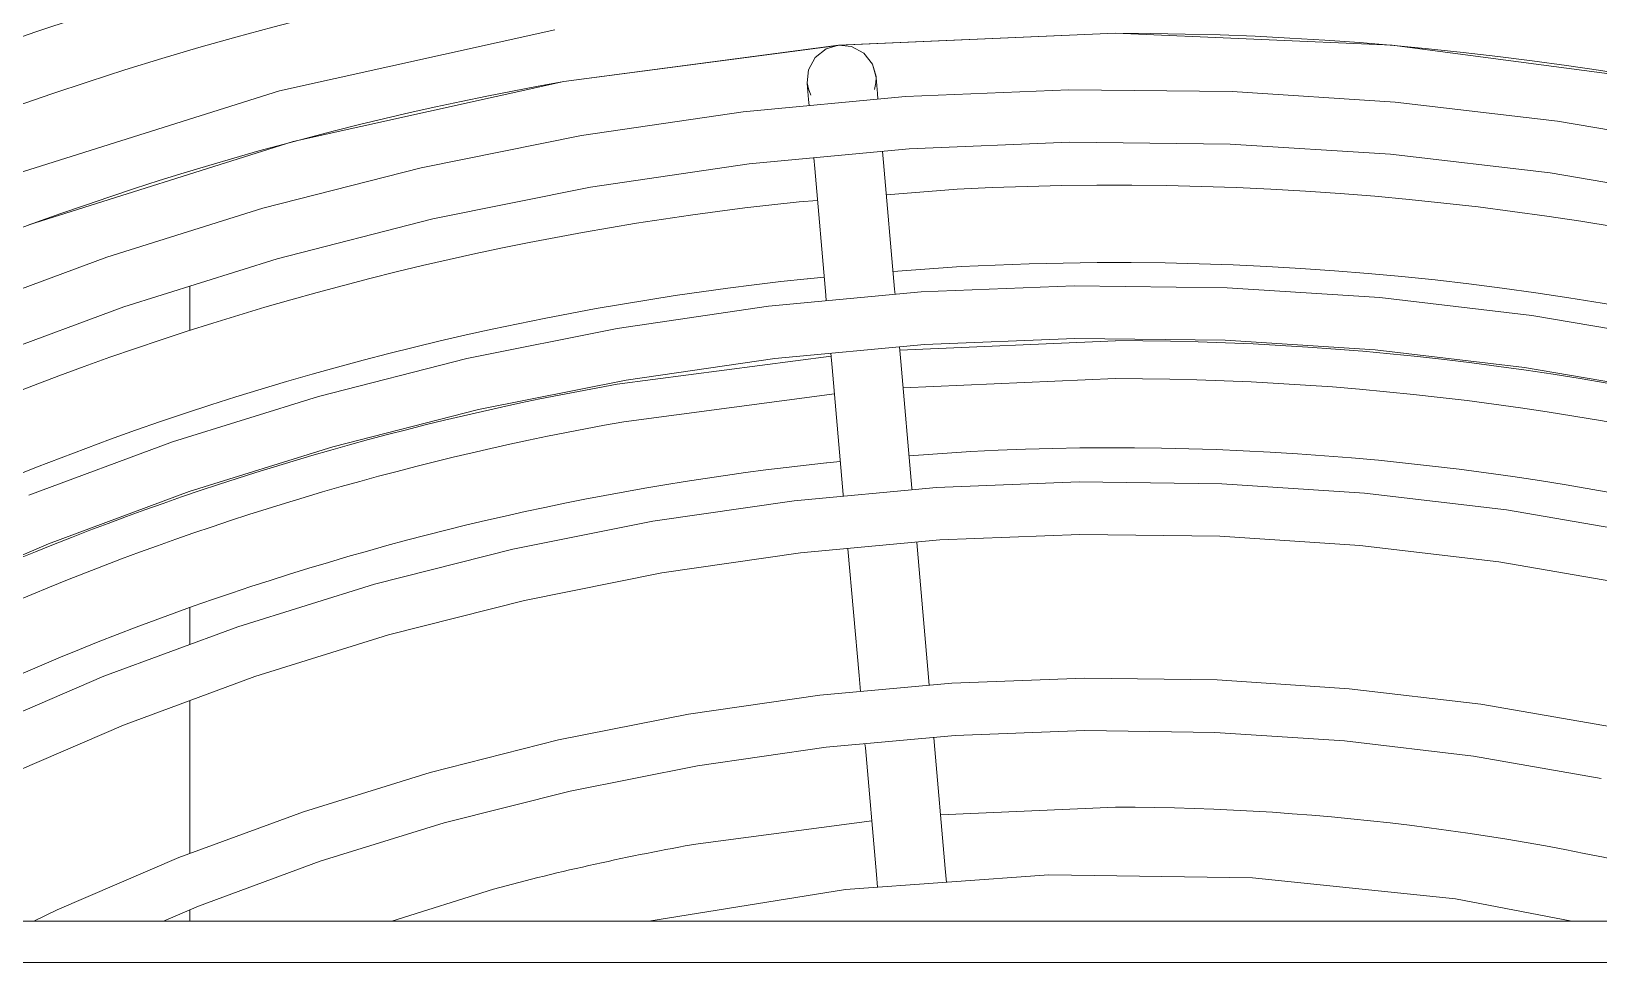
# Model space of a CAD drawing. Header units: millimetres. Extents: x -164867 to 807677, y -316775 to 513985.
# Drawn here: x 245308.5 to 245421.9, y 461491.2 to 461558.5 of the extents above; entities that cross this region are included whole.
import ezdxf

# ---------------------------------------------------------------- set-up
doc = ezdxf.new("R2010")
doc.units = ezdxf.units.MM
doc.layers.add('TECHNO', color=7, linetype='Continuous', lineweight=15)

# ---------------------------------------------------------------- blocks, each defined once
blk = doc.blocks.new('1.2_ миксер планетарный K60_60 литров')
at = {"transparency": 33554687}
for p, q in [((-18.09, 425.12), (-18.09, -404.1)), ((-15.09, 425.12), (-15.09, -404.08)), ((7.9, -177.63), (12.21, -187.63)), ((28.85, -180.78), (32.96, -191.87)), ((-1.46, -182.15), (2.63, -191.65)), ((29.36, -193.1), (25.32, -182.19)), ((-4.91, -183.74), (-0.9, -193.06)), ((44.99, -204.37), (38.86, -184.92)), ((-15.09, -186.57), (-14.26, -188.26)), ((15.74, -186.21), (19.58, -196.61)), ((41.32, -205.36), (35.29, -186.22)), ((-14.26, -188.26), (-10.48, -197.08)), ((12.21, -187.63), (15.99, -197.83)), ((2.63, -191.65), (6.21, -201.35)), ((32.96, -191.87), (36.49, -203.16)), ((-0.9, -193.06), (2.61, -202.57)), ((32.83, -204.2), (29.36, -193.1)), ((-14.01, -198.49), (-15.09, -195.96)), ((-10.48, -197.08), (-7.17, -206.09)), ((19.58, -196.61), (22.88, -207.19)), ((-15.09, -197.88), (-14.27, -197.88)), ((-10.76, -207.31), (-14.01, -198.49)), ((-10.18, -197.88), (0.88, -197.88)), ((4.93, -197.88), (7.58, -197.88)), ((15.99, -197.83), (19.23, -208.23)), ((27.64, -197.88), (30.86, -197.88)), ((27.64, -197.88), (30.86, -197.88)), ((6.21, -201.35), (9.28, -211.23)), ((2.61, -202.57), (5.62, -212.26)), ((35.72, -215.46), (32.83, -204.2)), ((36.49, -203.16), (39.42, -214.62)), ((45.66, -224.95), (41.32, -205.36)), ((49.4, -224.29), (44.99, -204.37)), ((-7.17, -206.09), (-4.33, -215.26)), ((-7.98, -216.29), (-10.76, -207.31)), ((22.88, -207.19), (25.62, -217.93)), ((19.23, -208.23), (21.92, -218.78)), ((9.28, -211.23), (11.83, -221.25)), ((-12.77, -219.85), (-15.09, -212.49)), ((5.62, -212.26), (8.12, -222.09)), ((-4.33, -215.26), (-1.97, -224.57)), ((38.01, -226.87), (35.72, -215.46)), ((39.42, -214.62), (41.75, -226.22)), ((-5.68, -225.4), (-7.98, -216.29)), ((21.92, -218.78), (24.05, -229.45)), ((25.62, -217.93), (27.8, -228.8)), ((11.83, -221.25), (13.85, -231.39)), ((8.12, -222.09), (10.1, -232.04)), ((-1.97, -224.57), (-0.11, -233.98)), ((-3.85, -234.62), (-5.68, -225.4)), ((45.65, -224.95), (48.26, -244.78)), ((48.28, -244.84), (45.66, -224.95)), ((48.28, -244.84), (45.66, -224.95)), ((48.28, -244.84), (45.66, -224.95)), ((48.28, -244.84), (45.66, -224.95)), ((39.7, -238.37), (38.01, -226.87)), ((41.75, -226.22), (43.47, -237.92)), ((23.75, -228.81), (25.79, -244.3)), ((27.8, -228.8), (29.4, -239.77)), ((21.04, -229.29), (23.05, -244.54)), ((24.05, -229.45), (25.63, -240.22)), ((-12.8, -245.34), (-15.09, -231.11)), ((13.85, -231.39), (15.33, -241.63)), ((10.1, -232.04), (11.56, -242.08)), ((-7.83, -247.24), (-9.49, -234.67)), ((-2.51, -243.93), (-3.85, -234.62)), ((-0.11, -233.98), (1.26, -243.48)), ((43.47, -237.92), (44.57, -249.69)), ((40.78, -249.95), (39.7, -238.37)), ((25.63, -240.22), (26.63, -251.06)), ((29.4, -239.77), (30.43, -250.81)), ((15.33, -241.63), (16.28, -251.93)), ((11.56, -242.08), (12.49, -252.18)), ((31.39, -242.58), (31.51, -243.8)), ((36.96, -241.99), (37.06, -243.31)), ((44.36, -242.67), (43.92, -242.71)), ((45.52, -242.57), (44.36, -242.67)), ((44.67, -242.82), (45.12, -242.65)), ((44.67, -242.82), (45.12, -242.65)), ((45.12, -242.65), (44.67, -242.82)), ((44.67, -242.82), (45.12, -242.65)), ((45.12, -242.65), (44.67, -242.82)), ((45.12, -242.65), (44.67, -242.82)), ((44.67, -242.82), (45.12, -242.65)), ((45.12, -242.65), (44.67, -242.82)), ((44.67, -242.82), (45.12, -242.65)), ((45.12, -242.65), (44.67, -242.82)), ((44.67, -242.82), (45.12, -242.65)), ((45.12, -242.65), (44.67, -242.82)), ((44.67, -242.82), (45.12, -242.65)), ((45.12, -242.65), (44.67, -242.82)), ((44.67, -242.82), (45.12, -242.65)), ((44.67, -242.82), (45.12, -242.65)), ((45.12, -242.65), (44.67, -242.82)), ((44.67, -242.82), (45.12, -242.65)), ((45.12, -242.65), (44.67, -242.82)), ((44.67, -242.82), (45.12, -242.65)), ((45.12, -242.65), (44.67, -242.82)), ((44.67, -242.82), (45.12, -242.65)), ((45.12, -242.65), (44.67, -242.82)), ((45.12, -242.65), (44.67, -242.82)), ((45.12, -242.65), (44.67, -242.82)), ((45.12, -242.65), (44.67, -242.82)), ((45.12, -242.65), (44.67, -242.82)), ((45.12, -242.65), (44.67, -242.82)), ((45.12, -242.65), (44.67, -242.82)), ((44.67, -242.82), (45.12, -242.65)), ((45.12, -242.65), (44.67, -242.82)), ((44.67, -242.82), (45.12, -242.65)), ((44.67, -242.82), (45.12, -242.65)), ((45.12, -242.65), (44.67, -242.82)), ((45.12, -242.65), (44.67, -242.82)), ((45.12, -242.65), (44.67, -242.82)), ((45.12, -242.65), (44.67, -242.82)), ((45.12, -242.65), (44.67, -242.82)), ((45.12, -242.65), (44.67, -242.82)), ((44.67, -242.82), (45.12, -242.65)), ((45.12, -242.65), (44.67, -242.82)), ((44.67, -242.82), (45.12, -242.65)), ((44.67, -242.82), (45.12, -242.65)), ((44.67, -242.82), (45.12, -242.65)), ((45.12, -242.65), (44.67, -242.82)), ((44.67, -242.82), (45.12, -242.65)), ((45.12, -242.65), (44.67, -242.82)), ((44.67, -242.82), (45.12, -242.65)), ((44.67, -242.82), (45.12, -242.65)), ((45.12, -242.65), (44.67, -242.82)), ((45.12, -242.65), (44.67, -242.82)), ((45.12, -242.65), (44.67, -242.82)), ((45.12, -242.65), (44.67, -242.82)), ((45.12, -242.65), (44.67, -242.82)), ((45.12, -242.65), (44.67, -242.82)), ((45.12, -242.65), (44.67, -242.82)), ((45.12, -242.65), (44.67, -242.82)), ((45.12, -242.65), (44.67, -242.82)), ((45.12, -242.65), (44.67, -242.82)), ((45.12, -242.65), (44.67, -242.82)), ((45.12, -242.65), (44.67, -242.82)), ((45.12, -242.65), (44.67, -242.82)), ((45.12, -242.65), (44.67, -242.82)), ((45.12, -242.65), (44.67, -242.82)), ((45.12, -242.65), (44.67, -242.82)), ((45.12, -242.65), (44.67, -242.82)), ((45.12, -242.65), (44.67, -242.82)), ((45.12, -242.65), (44.67, -242.82)), ((45.12, -242.65), (44.67, -242.82)), ((45.12, -242.65), (44.67, -242.82)), ((45.12, -242.65), (44.67, -242.82)), ((45.12, -242.65), (44.67, -242.82)), ((45.12, -242.65), (44.67, -242.82)), ((44.67, -242.82), (45.12, -242.65)), ((44.67, -242.82), (45.12, -242.65)), ((45.12, -242.65), (44.67, -242.82)), ((44.67, -242.82), (45.12, -242.65)), ((44.67, -242.82), (45.12, -242.65)), ((45.12, -242.65), (44.67, -242.82)), ((45.12, -242.65), (44.67, -242.82)), ((45.12, -242.65), (44.67, -242.82)), ((45.12, -242.65), (44.67, -242.82)), ((44.67, -242.82), (45.12, -242.65)), ((45.12, -242.65), (44.67, -242.82)), ((44.67, -242.82), (45.12, -242.65)), ((45.12, -242.65), (45.57, -242.57)), ((45.12, -242.65), (45.57, -242.57)), ((45.12, -242.65), (45.57, -242.57)), ((45.12, -242.65), (45.57, -242.57)), ((45.12, -242.65), (45.57, -242.57)), ((45.12, -242.65), (45.57, -242.57)), ((45.12, -242.65), (45.57, -242.57)), ((45.12, -242.65), (45.57, -242.57)), ((45.12, -242.65), (45.57, -242.57)), ((45.12, -242.65), (45.57, -242.57)), ((45.12, -242.65), (45.57, -242.57)), ((45.12, -242.65), (45.57, -242.57)), ((45.12, -242.65), (45.57, -242.57)), ((45.12, -242.65), (45.57, -242.57)), ((45.12, -242.65), (45.57, -242.57)), ((45.12, -242.65), (45.57, -242.57)), ((45.12, -242.65), (45.57, -242.57)), ((45.12, -242.65), (45.57, -242.57)), ((45.12, -242.65), (45.57, -242.57)), ((45.12, -242.65), (45.57, -242.57)), ((45.12, -242.65), (45.52, -242.57)), ((45.12, -242.65), (45.57, -242.57)), ((45.12, -242.65), (45.57, -242.57)), ((45.12, -242.65), (45.57, -242.57)), ((45.12, -242.65), (45.57, -242.57)), ((45.12, -242.65), (45.57, -242.57)), ((45.12, -242.65), (45.57, -242.57)), ((45.12, -242.65), (45.57, -242.57)), ((45.12, -242.65), (45.57, -242.57)), ((45.12, -242.65), (45.57, -242.57)), ((45.12, -242.65), (45.57, -242.57)), ((45.12, -242.65), (45.57, -242.57)), ((45.12, -242.65), (45.57, -242.57)), ((45.12, -242.65), (45.57, -242.57)), ((45.12, -242.65), (45.57, -242.57)), ((45.12, -242.65), (45.57, -242.57)), ((45.12, -242.65), (45.57, -242.57)), ((45.12, -242.65), (45.57, -242.57)), ((45.12, -242.65), (45.57, -242.57)), ((45.12, -242.65), (45.57, -242.57)), ((45.12, -242.65), (45.57, -242.57)), ((45.12, -242.65), (45.57, -242.57)), ((45.12, -242.65), (45.57, -242.57)), ((45.12, -242.65), (45.57, -242.57)), ((45.12, -242.65), (45.57, -242.57)), ((45.12, -242.65), (45.57, -242.57)), ((45.12, -242.65), (45.57, -242.57)), ((45.12, -242.65), (45.57, -242.57)), ((45.12, -242.65), (45.57, -242.57)), ((45.12, -242.65), (45.57, -242.57)), ((45.12, -242.65), (45.57, -242.57)), ((45.12, -242.65), (45.57, -242.57)), ((45.12, -242.65), (45.57, -242.57)), ((45.12, -242.65), (45.57, -242.57)), ((45.12, -242.65), (45.57, -242.57)), ((45.12, -242.65), (45.57, -242.57)), ((45.12, -242.65), (45.57, -242.57)), ((45.12, -242.65), (45.57, -242.57)), ((45.12, -242.65), (45.57, -242.57)), ((45.12, -242.65), (45.57, -242.57)), ((45.12, -242.65), (45.57, -242.57)), ((45.12, -242.65), (45.57, -242.57)), ((45.12, -242.65), (45.57, -242.57)), ((45.12, -242.65), (45.57, -242.57)), ((45.12, -242.65), (45.57, -242.57)), ((45.12, -242.65), (45.57, -242.57)), ((45.12, -242.65), (45.57, -242.57)), ((45.12, -242.65), (45.57, -242.57)), ((45.12, -242.65), (45.57, -242.57)), ((45.12, -242.65), (45.57, -242.57)), ((45.12, -242.65), (45.57, -242.57)), ((45.12, -242.65), (45.57, -242.57)), ((45.12, -242.65), (45.57, -242.57)), ((45.12, -242.65), (45.57, -242.57)), ((45.12, -242.65), (45.57, -242.57)), ((45.12, -242.65), (45.57, -242.57)), ((45.12, -242.65), (45.57, -242.57)), ((45.12, -242.65), (45.57, -242.57)), ((45.57, -242.57), (45.12, -242.65)), ((45.12, -242.65), (45.57, -242.57)), ((45.12, -242.65), (45.57, -242.57)), ((45.12, -242.65), (45.57, -242.57)), ((45.12, -242.65), (45.57, -242.57)), ((45.12, -242.65), (45.57, -242.57)), ((45.12, -242.65), (45.57, -242.57)), ((45.12, -242.65), (45.57, -242.57)), ((45.57, -242.57), (45.52, -242.57)), ((45.57, -242.57), (46.51, -242.66)), ((45.57, -242.57), (46.51, -242.66)), ((46.51, -242.66), (45.57, -242.57)), ((46.51, -242.66), (45.57, -242.57)), ((45.57, -242.57), (46.51, -242.66)), ((45.57, -242.57), (46.51, -242.66)), ((45.57, -242.57), (46.51, -242.66)), ((45.57, -242.57), (46.51, -242.66)), ((45.57, -242.57), (46.51, -242.66)), ((45.57, -242.57), (46.51, -242.66)), ((45.57, -242.57), (46.51, -242.66)), ((45.57, -242.57), (46.51, -242.66)), ((45.57, -242.57), (46.51, -242.66)), ((46.51, -242.66), (45.57, -242.57)), ((46.51, -242.66), (45.57, -242.57)), ((45.57, -242.57), (46.51, -242.66)), ((45.57, -242.57), (46.51, -242.66)), ((46.51, -242.66), (45.57, -242.57)), ((45.57, -242.57), (46.51, -242.66)), ((45.57, -242.57), (46.51, -242.66)), ((46.51, -242.66), (45.57, -242.57)), ((45.57, -242.57), (46.51, -242.66)), ((45.57, -242.57), (46.51, -242.66)), ((46.51, -242.66), (45.57, -242.57)), ((46.51, -242.66), (45.57, -242.57)), ((45.57, -242.57), (46.51, -242.66)), ((46.51, -242.66), (45.57, -242.57)), ((45.57, -242.57), (46.51, -242.66)), ((45.57, -242.57), (46.51, -242.66)), ((45.57, -242.57), (46.51, -242.66)), ((45.57, -242.57), (46.51, -242.66)), ((45.57, -242.57), (46.51, -242.66)), ((45.57, -242.57), (46.51, -242.66)), ((46.51, -242.66), (45.57, -242.57)), ((45.57, -242.57), (46.51, -242.66)), ((45.57, -242.57), (46.51, -242.66)), ((45.57, -242.57), (46.51, -242.66)), ((46.51, -242.66), (45.57, -242.57)), ((45.57, -242.57), (46.51, -242.66)), ((45.57, -242.57), (46.51, -242.66)), ((45.57, -242.57), (46.51, -242.66)), ((45.57, -242.57), (46.51, -242.66)), ((46.51, -242.66), (45.57, -242.57)), ((46.51, -242.66), (45.57, -242.57)), ((45.57, -242.57), (46.51, -242.66)), ((46.51, -242.66), (45.57, -242.57)), ((46.51, -242.66), (45.57, -242.57)), ((45.57, -242.57), (46.51, -242.66)), ((46.51, -242.66), (45.57, -242.57)), ((45.57, -242.57), (46.51, -242.66)), ((45.57, -242.57), (46.51, -242.66)), ((45.57, -242.57), (46.51, -242.66)), ((45.57, -242.57), (46.51, -242.66)), ((45.57, -242.57), (46.51, -242.66)), ((45.57, -242.57), (46.51, -242.66)), ((46.51, -242.66), (45.57, -242.57)), ((45.57, -242.57), (46.51, -242.66)), ((45.57, -242.57), (46.51, -242.66)), ((45.57, -242.57), (46.51, -242.66)), ((45.57, -242.57), (46.51, -242.66)), ((45.57, -242.57), (46.51, -242.66)), ((46.51, -242.66), (45.57, -242.57)), ((45.57, -242.57), (46.51, -242.66)), ((46.51, -242.66), (45.57, -242.57)), ((45.57, -242.57), (46.51, -242.66)), ((45.57, -242.57), (46.51, -242.66)), ((45.57, -242.57), (46.51, -242.66)), ((46.51, -242.66), (45.57, -242.57)), ((45.57, -242.57), (46.51, -242.66)), ((45.57, -242.57), (46.51, -242.66)), ((45.57, -242.57), (46.51, -242.66)), ((46.51, -242.66), (45.57, -242.57)), ((45.57, -242.57), (46.51, -242.66)), ((45.57, -242.57), (46.51, -242.66)), ((46.51, -242.66), (45.57, -242.57)), ((45.57, -242.57), (46.51, -242.66)), ((45.57, -242.57), (46.51, -242.66)), ((45.57, -242.57), (46.51, -242.66)), ((46.51, -242.66), (45.57, -242.57)), ((45.57, -242.57), (46.51, -242.66)), ((46.51, -242.66), (45.57, -242.57)), ((45.57, -242.57), (46.51, -242.66)), ((46.51, -242.66), (45.57, -242.57)), ((45.57, -242.57), (46.51, -242.66)), ((45.57, -242.57), (46.51, -242.66)), ((47.4, -243.14), (46.51, -242.66)), ((47.4, -243.14), (46.51, -242.66)), ((47.4, -243.14), (46.51, -242.66)), ((47.4, -243.14), (46.51, -242.66)), ((47.4, -243.14), (46.51, -242.66)), ((47.4, -243.14), (46.51, -242.66)), ((47.4, -243.14), (46.51, -242.66)), ((47.4, -243.14), (46.51, -242.66)), ((47.4, -243.14), (46.51, -242.66)), ((47.4, -243.14), (46.51, -242.66)), ((46.51, -242.66), (47.4, -243.14)), ((47.4, -243.14), (46.51, -242.66)), ((47.4, -243.14), (46.51, -242.66)), ((47.4, -243.14), (46.51, -242.66)), ((47.4, -243.14), (46.51, -242.66)), ((47.4, -243.14), (46.51, -242.66)), ((47.4, -243.14), (46.51, -242.66)), ((47.4, -243.14), (46.51, -242.66)), ((47.4, -243.14), (46.51, -242.66)), ((47.4, -243.14), (46.51, -242.66)), ((47.4, -243.14), (46.51, -242.66)), ((47.4, -243.14), (46.51, -242.66)), ((47.4, -243.14), (46.51, -242.66)), ((47.4, -243.14), (46.51, -242.66)), ((47.4, -243.14), (46.51, -242.66)), ((47.4, -243.14), (46.51, -242.66)), ((47.4, -243.14), (46.51, -242.66)), ((47.4, -243.14), (46.51, -242.66)), ((47.4, -243.14), (46.51, -242.66)), ((47.4, -243.14), (46.51, -242.66)), ((47.4, -243.14), (46.51, -242.66)), ((47.4, -243.14), (46.51, -242.66)), ((47.4, -243.14), (46.51, -242.66)), ((47.4, -243.14), (46.51, -242.66)), ((47.4, -243.14), (46.51, -242.66)), ((47.4, -243.14), (46.51, -242.66)), ((47.4, -243.14), (46.51, -242.66)), ((47.4, -243.14), (46.51, -242.66)), ((47.4, -243.14), (46.51, -242.66)), ((47.4, -243.14), (46.51, -242.66)), ((47.4, -243.14), (46.51, -242.66)), ((47.4, -243.14), (46.51, -242.66)), ((47.4, -243.14), (46.51, -242.66)), ((47.4, -243.14), (46.51, -242.66)), ((47.4, -243.14), (46.51, -242.66)), ((47.4, -243.14), (46.51, -242.66)), ((47.4, -243.14), (46.51, -242.66)), ((47.4, -243.14), (46.51, -242.66)), ((47.4, -243.14), (46.51, -242.66)), ((47.4, -243.14), (46.51, -242.66)), ((47.4, -243.14), (46.51, -242.66)), ((47.4, -243.14), (46.51, -242.66)), ((47.4, -243.14), (46.51, -242.66)), ((47.4, -243.14), (46.51, -242.66)), ((47.4, -243.14), (46.51, -242.66)), ((47.4, -243.14), (46.51, -242.66)), ((47.4, -243.14), (46.51, -242.66)), ((47.4, -243.14), (46.51, -242.66)), ((47.4, -243.14), (46.51, -242.66)), ((47.4, -243.14), (46.51, -242.66)), ((46.51, -242.66), (47.4, -243.14)), ((46.51, -242.66), (47.4, -243.14)), ((47.4, -243.14), (46.51, -242.66)), ((47.4, -243.14), (46.51, -242.66)), ((47.4, -243.14), (46.51, -242.66)), ((47.4, -243.14), (46.51, -242.66)), ((47.4, -243.14), (46.51, -242.66)), ((47.4, -243.14), (46.51, -242.66)), ((47.4, -243.14), (46.51, -242.66)), ((47.4, -243.14), (46.51, -242.66)), ((47.4, -243.14), (46.51, -242.66)), ((47.4, -243.14), (46.51, -242.66)), ((47.4, -243.14), (46.51, -242.66)), ((47.4, -243.14), (46.51, -242.66)), ((47.4, -243.14), (46.51, -242.66)), ((47.4, -243.14), (46.51, -242.66)), ((47.4, -243.14), (46.51, -242.66)), ((47.4, -243.14), (46.51, -242.66)), ((47.4, -243.14), (46.51, -242.66)), ((47.4, -243.14), (46.51, -242.66)), ((47.4, -243.14), (46.51, -242.66)), ((47.4, -243.14), (46.51, -242.66)), ((47.4, -243.14), (46.51, -242.66)), ((47.4, -243.14), (46.51, -242.66)), ((46.51, -242.66), (47.4, -243.14)), ((-1.66, -253.29), (-2.51, -243.93)), ((1.26, -243.48), (2.13, -253.04)), ((30.2, -243.91), (29.79, -243.95)), ((39.37, -243.11), (30.2, -243.91)), ((40.13, -243.04), (39.37, -243.11)), ((47.4, -243.14), (48.03, -243.94)), ((47.4, -243.14), (48.03, -243.94)), ((47.4, -243.14), (48.03, -243.94)), ((48.03, -243.94), (47.4, -243.14)), ((48.03, -243.94), (47.4, -243.14)), ((48.03, -243.94), (47.4, -243.14)), ((48.03, -243.94), (47.4, -243.14)), ((48.03, -243.94), (47.4, -243.14)), ((47.4, -243.14), (48.03, -243.94)), ((48.03, -243.94), (47.4, -243.14)), ((47.4, -243.14), (48.03, -243.94)), ((47.4, -243.14), (48.03, -243.94)), ((48.03, -243.94), (47.4, -243.14)), ((47.4, -243.14), (48.03, -243.94)), ((47.4, -243.14), (48.03, -243.94)), ((47.4, -243.14), (48.03, -243.94)), ((47.4, -243.14), (48.03, -243.94)), ((48.03, -243.94), (47.4, -243.14)), ((47.4, -243.14), (48.03, -243.94)), ((48.03, -243.94), (47.4, -243.14)), ((47.4, -243.14), (48.03, -243.94)), ((48.03, -243.94), (47.4, -243.14)), ((47.4, -243.14), (48.03, -243.94)), ((48.03, -243.94), (47.4, -243.14)), ((48.03, -243.94), (47.4, -243.14)), ((48.03, -243.94), (47.4, -243.14)), ((47.4, -243.14), (48.03, -243.94)), ((47.4, -243.14), (48.03, -243.94)), ((47.4, -243.14), (48.03, -243.94)), ((47.4, -243.14), (48.03, -243.94)), ((47.4, -243.14), (48.03, -243.94)), ((47.4, -243.14), (48.03, -243.94)), ((47.4, -243.14), (48.03, -243.94)), ((48.03, -243.94), (47.4, -243.14)), ((47.4, -243.14), (48.03, -243.94)), ((48.03, -243.94), (47.4, -243.14)), ((48.03, -243.94), (47.4, -243.14)), ((47.4, -243.14), (48.03, -243.94)), ((48.03, -243.94), (47.4, -243.14)), ((47.4, -243.14), (48.03, -243.94)), ((47.4, -243.14), (48.03, -243.94)), ((47.4, -243.14), (48.03, -243.94)), ((47.4, -243.14), (48.03, -243.94)), ((47.4, -243.14), (48.03, -243.94)), ((47.4, -243.14), (48.03, -243.94)), ((47.4, -243.14), (48.03, -243.94)), ((47.4, -243.14), (48.03, -243.94)), ((47.4, -243.14), (48.03, -243.94)), ((47.4, -243.14), (48.03, -243.94)), ((47.4, -243.14), (48.03, -243.94)), ((47.4, -243.14), (48.03, -243.94)), ((48.03, -243.94), (47.4, -243.14)), ((48.03, -243.94), (47.4, -243.14)), ((47.4, -243.14), (48.03, -243.94)), ((47.4, -243.14), (48.03, -243.94)), ((47.4, -243.14), (48.03, -243.94)), ((47.4, -243.14), (48.03, -243.94)), ((48.03, -243.94), (47.4, -243.14)), ((47.4, -243.14), (48.03, -243.94)), ((48.03, -243.94), (47.4, -243.14)), ((48.03, -243.94), (47.4, -243.14)), ((47.4, -243.14), (48.03, -243.94)), ((47.4, -243.14), (48.03, -243.94)), ((47.4, -243.14), (48.03, -243.94)), ((47.4, -243.14), (48.03, -243.94)), ((47.4, -243.14), (48.03, -243.94)), ((47.4, -243.14), (48.03, -243.94)), ((47.4, -243.14), (48.03, -243.94)), ((47.4, -243.14), (48.03, -243.94)), ((48.03, -243.94), (47.4, -243.14)), ((47.4, -243.14), (48.03, -243.94)), ((47.4, -243.14), (48.03, -243.94)), ((47.4, -243.14), (48.03, -243.94)), ((47.4, -243.14), (48.03, -243.94)), ((47.4, -243.14), (48.03, -243.94)), ((47.4, -243.14), (48.03, -243.94)), ((47.4, -243.14), (48.03, -243.94)), ((47.4, -243.14), (48.03, -243.94)), ((47.4, -243.14), (48.03, -243.94)), ((48.03, -243.94), (47.4, -243.14)), ((47.4, -243.14), (48.03, -243.94)), ((48.03, -243.94), (47.4, -243.14)), ((47.4, -243.14), (48.03, -243.94)), ((47.4, -243.14), (48.03, -243.94)), ((48.03, -243.94), (47.4, -243.14)), ((48.03, -243.94), (48.28, -244.84)), ((48.28, -244.84), (48.03, -243.94)), ((48.28, -244.84), (48.03, -243.94)), ((48.28, -244.84), (48.03, -243.94)), ((48.28, -244.84), (48.03, -243.94)), ((48.28, -244.84), (48.03, -243.94)), ((48.03, -243.94), (48.28, -244.84)), ((48.28, -244.84), (48.03, -243.94)), ((48.28, -244.84), (48.03, -243.94)), ((48.28, -244.84), (48.03, -243.94)), ((48.28, -244.84), (48.03, -243.94)), ((48.28, -244.84), (48.03, -243.94)), ((48.28, -244.84), (48.03, -243.94)), ((48.28, -244.84), (48.03, -243.94)), ((48.28, -244.84), (48.03, -243.94)), ((48.28, -244.84), (48.03, -243.94)), ((48.28, -244.84), (48.03, -243.94)), ((48.28, -244.84), (48.03, -243.94)), ((48.28, -244.84), (48.03, -243.94)), ((48.28, -244.84), (48.03, -243.94)), ((48.28, -244.84), (48.03, -243.94)), ((48.28, -244.84), (48.03, -243.94)), ((48.28, -244.84), (48.03, -243.94)), ((48.28, -244.84), (48.03, -243.94)), ((48.28, -244.84), (48.03, -243.94)), ((48.28, -244.84), (48.03, -243.94)), ((48.28, -244.84), (48.03, -243.94)), ((48.28, -244.84), (48.03, -243.94)), ((48.28, -244.84), (48.03, -243.94)), ((48.28, -244.84), (48.03, -243.94)), ((48.28, -244.84), (48.03, -243.94)), ((48.28, -244.84), (48.03, -243.94)), ((48.28, -244.84), (48.03, -243.94)), ((48.28, -244.84), (48.03, -243.94)), ((48.28, -244.84), (48.03, -243.94)), ((48.28, -244.84), (48.03, -243.94)), ((48.28, -244.84), (48.03, -243.94)), ((48.28, -244.84), (48.03, -243.94)), ((48.28, -244.84), (48.03, -243.94)), ((48.28, -244.84), (48.03, -243.94)), ((48.28, -244.84), (48.03, -243.94)), ((48.28, -244.84), (48.03, -243.94)), ((48.28, -244.84), (48.03, -243.94)), ((48.28, -244.84), (48.03, -243.94)), ((48.28, -244.84), (48.03, -243.94)), ((48.03, -243.94), (48.28, -244.84)), ((48.03, -243.94), (48.28, -244.84)), ((48.28, -244.84), (48.03, -243.94)), ((48.28, -244.84), (48.03, -243.94)), ((48.28, -244.84), (48.03, -243.94)), ((48.28, -244.84), (48.03, -243.94)), ((48.28, -244.84), (48.03, -243.94)), ((48.28, -244.84), (48.03, -243.94)), ((48.28, -244.84), (48.03, -243.94)), ((48.28, -244.84), (48.03, -243.94)), ((48.28, -244.84), (48.03, -243.94)), ((48.28, -244.84), (48.03, -243.94)), ((48.28, -244.84), (48.03, -243.94)), ((48.28, -244.84), (48.03, -243.94)), ((48.03, -243.94), (48.28, -244.84)), ((48.03, -243.94), (48.28, -244.84)), ((48.28, -244.84), (48.03, -243.94)), ((48.03, -243.94), (48.28, -244.84)), ((48.28, -244.84), (48.03, -243.94)), ((48.03, -243.94), (48.28, -244.84)), ((48.03, -243.94), (48.28, -244.84)), ((48.03, -243.94), (48.28, -244.84)), ((48.28, -244.84), (48.03, -243.94)), ((48.03, -243.94), (48.28, -244.84)), ((48.03, -243.94), (48.28, -244.84)), ((48.03, -243.94), (48.28, -244.84)), ((48.28, -244.84), (48.03, -243.94)), ((48.03, -243.94), (48.28, -244.84)), ((48.28, -244.84), (48.03, -243.94)), ((48.03, -243.94), (48.28, -244.84)), ((48.03, -243.94), (48.28, -244.84)), ((48.03, -243.94), (48.28, -244.84)), ((48.28, -244.84), (48.03, -243.94)), ((48.28, -244.84), (48.03, -243.94)), ((48.03, -243.94), (48.28, -244.84)), ((48.03, -243.94), (48.28, -244.84)), ((48.28, -244.84), (48.03, -243.94)), ((48.28, -244.84), (48.03, -243.94)), ((48.03, -243.94), (48.28, -244.84)), ((48.28, -244.84), (48.03, -243.94)), ((24.96, -244.37), (15.79, -245.17)), ((18.06, -243.98), (18.16, -244.96)), ((26, -244.28), (24.96, -244.37)), ((48.19, -245.77), (48.28, -244.84)), ((48.19, -245.77), (48.28, -244.84)), ((48.19, -245.77), (48.28, -244.84)), ((48.19, -245.77), (48.28, -244.84)), ((48.19, -245.77), (48.28, -244.84)), ((48.19, -245.77), (48.28, -244.84)), ((48.28, -244.84), (48.19, -245.77)), ((48.28, -244.84), (48.19, -245.77)), ((48.28, -244.84), (48.19, -245.77)), ((48.28, -244.84), (48.19, -245.77)), ((48.28, -244.84), (48.19, -245.77)), ((48.19, -245.77), (48.28, -244.84)), ((48.19, -245.77), (48.28, -244.84)), ((48.28, -244.84), (48.19, -245.77)), ((48.28, -244.84), (48.19, -245.77)), ((48.28, -244.84), (48.19, -245.77)), ((48.28, -244.84), (48.19, -245.77)), ((48.28, -244.84), (48.19, -245.77)), ((48.28, -244.84), (48.19, -245.77)), ((48.19, -245.77), (48.28, -244.84)), ((48.19, -245.77), (48.28, -244.84)), ((48.19, -245.77), (48.28, -244.84)), ((48.28, -244.84), (48.19, -245.77)), ((48.28, -244.84), (48.19, -245.77)), ((48.19, -245.77), (48.28, -244.84)), ((48.19, -245.77), (48.28, -244.84)), ((48.19, -245.77), (48.28, -244.84)), ((48.19, -245.77), (48.28, -244.84)), ((48.28, -244.84), (48.19, -245.77)), ((48.28, -244.84), (48.19, -245.77)), ((48.28, -244.84), (48.19, -245.77)), ((48.28, -244.84), (48.19, -245.77)), ((48.28, -244.84), (48.19, -245.77)), ((48.28, -244.84), (48.19, -245.77)), ((48.28, -244.84), (48.19, -245.77)), ((48.28, -244.84), (48.19, -245.77)), ((48.28, -244.84), (48.19, -245.77)), ((48.28, -244.84), (48.19, -245.77)), ((48.19, -245.77), (48.28, -244.84)), ((48.28, -244.84), (48.19, -245.77)), ((48.28, -244.84), (48.19, -245.77)), ((48.28, -244.84), (48.19, -245.77)), ((48.28, -244.84), (48.19, -245.77)), ((48.28, -244.84), (48.19, -245.77)), ((48.19, -245.77), (48.28, -244.84)), ((48.19, -245.77), (48.28, -244.84)), ((48.19, -245.77), (48.28, -244.84)), ((48.28, -244.84), (48.19, -245.77)), ((48.19, -245.77), (48.28, -244.84)), ((48.28, -244.84), (48.19, -245.77)), ((48.19, -245.77), (48.28, -244.84)), ((48.19, -245.77), (48.28, -244.84)), ((48.19, -245.77), (48.28, -244.84)), ((48.19, -245.77), (48.28, -244.84)), ((48.19, -245.77), (48.28, -244.84)), ((48.19, -245.77), (48.28, -244.84)), ((48.19, -245.77), (48.28, -244.84)), ((48.19, -245.77), (48.28, -244.84)), ((48.28, -244.84), (48.19, -245.77)), ((48.28, -244.84), (48.19, -245.77)), ((48.28, -244.84), (48.19, -245.77)), ((48.28, -244.84), (48.19, -245.77)), ((48.28, -244.84), (48.19, -245.77)), ((48.28, -244.84), (48.19, -245.77)), ((48.28, -244.84), (48.19, -245.77)), ((48.28, -244.84), (48.19, -245.77)), ((48.19, -245.77), (48.28, -244.84)), ((48.19, -245.77), (48.28, -244.84)), ((48.19, -245.77), (48.28, -244.84)), ((48.19, -245.77), (48.28, -244.84)), ((48.19, -245.77), (48.28, -244.84)), ((48.19, -245.77), (48.28, -244.84)), ((48.19, -245.77), (48.28, -244.84)), ((48.19, -245.77), (48.28, -244.84)), ((48.28, -244.84), (48.19, -245.77)), ((48.28, -244.84), (48.19, -245.77)), ((48.28, -244.84), (48.19, -245.77)), ((48.28, -244.84), (48.19, -245.77)), ((48.28, -244.84), (48.19, -245.77)), ((48.28, -244.84), (48.19, -245.77)), ((48.28, -244.84), (48.19, -245.77)), ((48.28, -244.84), (48.19, -245.77)), ((48.28, -244.84), (48.19, -245.77)), ((48.28, -244.84), (48.19, -245.77)), ((48.28, -244.84), (48.19, -245.77)), ((49.16, -264.88), (48.28, -244.84)), ((48.28, -244.9), (49.15, -264.88)), ((-11.74, -260.06), (-12.8, -245.34)), ((11.86, -245.52), (2.69, -246.32)), ((15.79, -245.17), (15.66, -245.18)), ((48.19, -245.77), (47.71, -246.66)), ((48.19, -245.77), (47.71, -246.66)), ((48.19, -245.77), (47.71, -246.66)), ((48.19, -245.77), (47.71, -246.66)), ((48.19, -245.77), (47.71, -246.66)), ((47.71, -246.66), (48.19, -245.77)), ((48.19, -245.77), (47.71, -246.66)), ((48.19, -245.77), (47.71, -246.66)), ((47.71, -246.66), (48.19, -245.77)), ((48.19, -245.77), (47.71, -246.66)), ((48.19, -245.77), (47.71, -246.66)), ((48.19, -245.77), (47.71, -246.66)), ((48.19, -245.77), (47.71, -246.66)), ((47.71, -246.66), (48.19, -245.77)), ((48.19, -245.77), (47.71, -246.66)), ((48.19, -245.77), (47.71, -246.66)), ((47.71, -246.66), (48.19, -245.77)), ((48.19, -245.77), (47.71, -246.66)), ((48.19, -245.77), (47.71, -246.66)), ((48.19, -245.77), (47.71, -246.66)), ((48.19, -245.77), (47.71, -246.66)), ((48.19, -245.77), (47.71, -246.66)), ((48.19, -245.77), (47.71, -246.66)), ((47.71, -246.66), (48.19, -245.77)), ((47.71, -246.66), (48.19, -245.77)), ((47.71, -246.66), (48.19, -245.77)), ((48.19, -245.77), (47.71, -246.66)), ((48.19, -245.77), (47.71, -246.66)), ((48.19, -245.77), (47.71, -246.66)), ((47.71, -246.66), (48.19, -245.77)), ((47.71, -246.66), (48.19, -245.77)), ((47.71, -246.66), (48.19, -245.77)), ((48.19, -245.77), (47.71, -246.66)), ((48.19, -245.77), (47.71, -246.66)), ((48.19, -245.77), (47.71, -246.66)), ((48.19, -245.77), (47.71, -246.66)), ((48.19, -245.77), (47.71, -246.66)), ((48.19, -245.77), (47.71, -246.66)), ((48.19, -245.77), (47.71, -246.66)), ((48.19, -245.77), (47.71, -246.66)), ((48.19, -245.77), (47.71, -246.66)), ((48.19, -245.77), (47.71, -246.66)), ((48.19, -245.77), (47.71, -246.66)), ((48.19, -245.77), (47.71, -246.66)), ((48.19, -245.77), (47.71, -246.66)), ((48.19, -245.77), (47.71, -246.66)), ((48.19, -245.77), (47.71, -246.66)), ((48.19, -245.77), (47.71, -246.66)), ((48.19, -245.77), (47.71, -246.66)), ((48.19, -245.77), (47.71, -246.66)), ((48.19, -245.77), (47.71, -246.66)), ((48.19, -245.77), (47.71, -246.66)), ((48.19, -245.77), (47.71, -246.66)), ((48.19, -245.77), (47.71, -246.66)), ((48.19, -245.77), (47.71, -246.66)), ((48.19, -245.77), (47.71, -246.66)), ((48.19, -245.77), (47.71, -246.66)), ((48.19, -245.77), (47.71, -246.66)), ((48.19, -245.77), (47.71, -246.66)), ((48.19, -245.77), (47.71, -246.66)), ((48.19, -245.77), (47.71, -246.66)), ((48.19, -245.77), (47.71, -246.66)), ((48.19, -245.77), (47.71, -246.66)), ((48.19, -245.77), (47.71, -246.66)), ((48.19, -245.77), (47.71, -246.66)), ((48.19, -245.77), (47.71, -246.66)), ((48.19, -245.77), (47.71, -246.66)), ((48.19, -245.77), (47.71, -246.66)), ((48.19, -245.77), (47.71, -246.66)), ((48.19, -245.77), (47.71, -246.66)), ((48.19, -245.77), (47.71, -246.66)), ((48.19, -245.77), (47.71, -246.66)), ((48.19, -245.77), (47.71, -246.66)), ((48.19, -245.77), (47.71, -246.66)), ((48.19, -245.77), (47.71, -246.66)), ((48.19, -245.77), (47.71, -246.66)), ((48.19, -245.77), (47.71, -246.66)), ((48.19, -245.77), (47.71, -246.66)), ((48.19, -245.77), (47.71, -246.66)), ((48.19, -245.77), (47.71, -246.66)), ((48.19, -245.77), (47.71, -246.66)), ((48.19, -245.77), (47.71, -246.66)), ((48.19, -245.77), (47.71, -246.66)), ((48.19, -245.77), (47.71, -246.66)), ((48.19, -245.77), (47.71, -246.66)), ((-2.55, -246.78), (-11.71, -247.58)), ((-2.25, -246.75), (-2.55, -246.78)), ((2.69, -246.32), (1.53, -246.42)), ((46.91, -247.29), (45.95, -247.55)), ((46.01, -247.55), (46.91, -247.29)), ((46.91, -247.29), (46.01, -247.55)), ((46.91, -247.29), (46.01, -247.55)), ((46.91, -247.29), (46.01, -247.55)), ((46.91, -247.29), (46.01, -247.55)), ((46.01, -247.55), (46.91, -247.29)), ((46.91, -247.29), (46.01, -247.55)), ((46.91, -247.29), (46.01, -247.55)), ((46.91, -247.29), (46.01, -247.55)), ((46.01, -247.55), (46.91, -247.29)), ((46.91, -247.29), (46.01, -247.55)), ((46.91, -247.29), (46.01, -247.55)), ((46.91, -247.29), (46.01, -247.55)), ((46.91, -247.29), (46.01, -247.55)), ((46.91, -247.29), (46.01, -247.55)), ((46.91, -247.29), (46.01, -247.55)), ((46.91, -247.29), (46.01, -247.55)), ((46.91, -247.29), (46.01, -247.55)), ((46.91, -247.29), (46.01, -247.55)), ((46.91, -247.29), (46.01, -247.55)), ((46.01, -247.55), (46.91, -247.29)), ((46.01, -247.55), (46.91, -247.29)), ((46.01, -247.55), (46.91, -247.29)), ((46.91, -247.29), (46.01, -247.55)), ((46.91, -247.29), (46.01, -247.55)), ((46.91, -247.29), (46.01, -247.55)), ((46.91, -247.29), (46.01, -247.55)), ((46.91, -247.29), (46.01, -247.55)), ((46.91, -247.29), (46.01, -247.55)), ((46.91, -247.29), (46.01, -247.55)), ((46.91, -247.29), (46.01, -247.55)), ((46.91, -247.29), (46.01, -247.55)), ((46.91, -247.29), (46.01, -247.55)), ((46.91, -247.29), (46.01, -247.55)), ((46.91, -247.29), (46.01, -247.55)), ((46.91, -247.29), (46.01, -247.55)), ((46.91, -247.29), (46.01, -247.55)), ((46.91, -247.29), (46.01, -247.55)), ((46.91, -247.29), (46.01, -247.55)), ((46.91, -247.29), (46.01, -247.55)), ((46.91, -247.29), (46.01, -247.55)), ((46.91, -247.29), (46.01, -247.55)), ((46.91, -247.29), (46.01, -247.55)), ((46.91, -247.29), (46.01, -247.55)), ((46.91, -247.29), (46.01, -247.55)), ((46.91, -247.29), (46.01, -247.55)), ((46.91, -247.29), (46.01, -247.55)), ((46.01, -247.55), (46.91, -247.29)), ((46.91, -247.29), (46.01, -247.55)), ((46.91, -247.29), (46.01, -247.55)), ((46.91, -247.29), (46.01, -247.55)), ((46.01, -247.55), (46.91, -247.29)), ((46.01, -247.55), (46.91, -247.29)), ((46.01, -247.55), (46.91, -247.29)), ((46.01, -247.55), (46.91, -247.29)), ((46.01, -247.55), (46.91, -247.29)), ((46.01, -247.55), (46.91, -247.29)), ((46.91, -247.29), (46.01, -247.55)), ((46.91, -247.29), (46.01, -247.55)), ((46.91, -247.29), (46.01, -247.55)), ((46.91, -247.29), (46.01, -247.55)), ((46.91, -247.29), (46.01, -247.55)), ((46.91, -247.29), (46.01, -247.55)), ((46.91, -247.29), (46.01, -247.55)), ((46.91, -247.29), (46.01, -247.55)), ((46.91, -247.29), (46.01, -247.55)), ((46.91, -247.29), (46.01, -247.55)), ((46.91, -247.29), (46.01, -247.55)), ((46.91, -247.29), (46.01, -247.55)), ((46.91, -247.29), (46.01, -247.55)), ((46.91, -247.29), (46.01, -247.55)), ((46.91, -247.29), (46.01, -247.55)), ((46.01, -247.55), (46.91, -247.29)), ((46.91, -247.29), (46.01, -247.55)), ((46.91, -247.29), (46.01, -247.55)), ((46.91, -247.29), (46.01, -247.55)), ((46.91, -247.29), (46.01, -247.55)), ((46.01, -247.55), (46.91, -247.29)), ((46.01, -247.55), (46.91, -247.29)), ((46.01, -247.55), (46.91, -247.29)), ((46.01, -247.55), (46.91, -247.29)), ((46.01, -247.55), (46.91, -247.29)), ((46.01, -247.55), (46.91, -247.29)), ((46.91, -247.29), (46.01, -247.55)), ((46.91, -247.29), (46.01, -247.55)), ((47.71, -246.66), (46.91, -247.29)), ((47.71, -246.66), (46.91, -247.29)), ((47.71, -246.66), (46.91, -247.29)), ((47.71, -246.66), (46.91, -247.29)), ((47.71, -246.66), (46.91, -247.29)), ((47.71, -246.66), (46.91, -247.29)), ((47.71, -246.66), (46.91, -247.29)), ((47.71, -246.66), (46.91, -247.29)), ((47.71, -246.66), (46.91, -247.29)), ((47.71, -246.66), (46.91, -247.29)), ((47.71, -246.66), (46.91, -247.29)), ((47.71, -246.66), (46.91, -247.29)), ((47.71, -246.66), (46.91, -247.29)), ((46.91, -247.29), (47.71, -246.66)), ((47.71, -246.66), (46.91, -247.29)), ((47.71, -246.66), (46.91, -247.29)), ((47.71, -246.66), (46.91, -247.29)), ((47.71, -246.66), (46.91, -247.29)), ((47.71, -246.66), (46.91, -247.29)), ((47.71, -246.66), (46.91, -247.29)), ((47.71, -246.66), (46.91, -247.29)), ((47.71, -246.66), (46.91, -247.29)), ((47.71, -246.66), (46.91, -247.29)), ((47.71, -246.66), (46.91, -247.29)), ((47.71, -246.66), (46.91, -247.29)), ((47.71, -246.66), (46.91, -247.29)), ((47.71, -246.66), (46.91, -247.29)), ((46.91, -247.29), (47.71, -246.66)), ((47.71, -246.66), (46.91, -247.29)), ((46.91, -247.29), (47.71, -246.66)), ((47.71, -246.66), (46.91, -247.29)), ((47.71, -246.66), (46.91, -247.29)), ((47.71, -246.66), (46.91, -247.29)), ((47.71, -246.66), (46.91, -247.29)), ((47.71, -246.66), (46.91, -247.29)), ((46.91, -247.29), (47.71, -246.66)), ((47.71, -246.66), (46.91, -247.29)), ((47.71, -246.66), (46.91, -247.29)), ((47.71, -246.66), (46.91, -247.29)), ((47.71, -246.66), (46.91, -247.29)), ((47.71, -246.66), (46.91, -247.29)), ((47.71, -246.66), (46.91, -247.29)), ((47.71, -246.66), (46.91, -247.29)), ((47.71, -246.66), (46.91, -247.29)), ((46.91, -247.29), (47.71, -246.66)), ((47.71, -246.66), (46.91, -247.29)), ((47.71, -246.66), (46.91, -247.29)), ((46.91, -247.29), (47.71, -246.66)), ((46.91, -247.29), (47.71, -246.66)), ((46.91, -247.29), (47.71, -246.66)), ((47.71, -246.66), (46.91, -247.29)), ((47.71, -246.66), (46.91, -247.29)), ((47.71, -246.66), (46.91, -247.29)), ((47.71, -246.66), (46.91, -247.29)), ((47.71, -246.66), (46.91, -247.29)), ((46.91, -247.29), (47.71, -246.66)), ((47.71, -246.66), (46.91, -247.29)), ((46.91, -247.29), (47.71, -246.66)), ((47.71, -246.66), (46.91, -247.29)), ((47.71, -246.66), (46.91, -247.29)), ((47.71, -246.66), (46.91, -247.29)), ((47.71, -246.66), (46.91, -247.29)), ((47.71, -246.66), (46.91, -247.29)), ((47.71, -246.66), (46.91, -247.29)), ((47.71, -246.66), (46.91, -247.29)), ((47.71, -246.66), (46.91, -247.29)), ((47.71, -246.66), (46.91, -247.29)), ((47.71, -246.66), (46.91, -247.29)), ((47.71, -246.66), (46.91, -247.29)), ((47.71, -246.66), (46.91, -247.29)), ((47.71, -246.66), (46.91, -247.29)), ((47.71, -246.66), (46.91, -247.29)), ((47.71, -246.66), (46.91, -247.29)), ((47.71, -246.66), (46.91, -247.29)), ((47.71, -246.66), (46.91, -247.29)), ((47.71, -246.66), (46.91, -247.29)), ((47.71, -246.66), (46.91, -247.29)), ((47.71, -246.66), (46.91, -247.29)), ((47.71, -246.66), (46.91, -247.29)), ((47.71, -246.66), (46.91, -247.29)), ((47.71, -246.66), (46.91, -247.29)), ((47.71, -246.66), (46.91, -247.29)), ((47.71, -246.66), (46.91, -247.29)), ((46.91, -247.29), (47.71, -246.66)), ((47.71, -246.66), (46.91, -247.29)), ((-11.71, -247.58), (-12.64, -247.66)), ((39.8, -248.09), (30.63, -248.89)), ((37.45, -248.3), (37.86, -253.42)), ((40.6, -248.02), (39.8, -248.09)), ((44.8, -247.65), (44.38, -247.69)), ((45.95, -247.55), (44.8, -247.65)), ((45.55, -247.54), (45.08, -247.45)), ((45.55, -247.54), (45.08, -247.45)), ((45.55, -247.54), (45.08, -247.45)), ((45.55, -247.54), (45.08, -247.45)), ((45.55, -247.54), (45.08, -247.45)), ((45.55, -247.54), (45.08, -247.45)), ((45.55, -247.54), (45.08, -247.45)), ((45.08, -247.45), (45.55, -247.54)), ((45.55, -247.54), (45.08, -247.45)), ((45.55, -247.54), (45.08, -247.45)), ((45.55, -247.54), (45.08, -247.45)), ((45.08, -247.45), (45.55, -247.54)), ((45.55, -247.54), (45.08, -247.45)), ((45.08, -247.45), (45.55, -247.54)), ((45.55, -247.54), (45.08, -247.45)), ((45.55, -247.54), (45.08, -247.45)), ((45.55, -247.54), (45.08, -247.45)), ((45.55, -247.54), (45.08, -247.45)), ((45.55, -247.54), (45.08, -247.45)), ((45.55, -247.54), (45.08, -247.45)), ((45.55, -247.54), (45.08, -247.45)), ((45.55, -247.54), (45.08, -247.45)), ((45.55, -247.54), (45.08, -247.45)), ((45.55, -247.54), (45.08, -247.45)), ((45.55, -247.54), (45.08, -247.45)), ((45.55, -247.54), (45.08, -247.45)), ((45.55, -247.54), (45.08, -247.45)), ((45.55, -247.54), (45.08, -247.45)), ((45.08, -247.45), (45.55, -247.54)), ((45.55, -247.54), (45.08, -247.45)), ((45.55, -247.54), (45.08, -247.45)), ((45.55, -247.54), (45.08, -247.45)), ((45.08, -247.45), (45.55, -247.54)), ((45.08, -247.45), (45.55, -247.54)), ((45.55, -247.54), (45.08, -247.45)), ((45.55, -247.54), (45.08, -247.45)), ((45.55, -247.54), (45.08, -247.45)), ((45.55, -247.54), (45.08, -247.45)), ((45.55, -247.54), (45.08, -247.45)), ((45.55, -247.54), (45.08, -247.45)), ((45.55, -247.54), (45.08, -247.45)), ((45.55, -247.54), (45.08, -247.45)), ((45.55, -247.54), (45.08, -247.45)), ((45.08, -247.45), (45.55, -247.54)), ((45.55, -247.54), (45.08, -247.45)), ((45.55, -247.54), (45.08, -247.45)), ((45.55, -247.54), (45.08, -247.45)), ((45.55, -247.54), (45.08, -247.45)), ((45.55, -247.54), (45.08, -247.45)), ((45.55, -247.54), (45.08, -247.45)), ((45.08, -247.45), (45.55, -247.54)), ((45.08, -247.45), (45.55, -247.54)), ((45.55, -247.54), (45.08, -247.45)), ((45.55, -247.54), (45.08, -247.45)), ((45.55, -247.54), (45.08, -247.45)), ((45.55, -247.54), (45.08, -247.45)), ((45.55, -247.54), (45.08, -247.45)), ((45.55, -247.54), (45.08, -247.45)), ((45.55, -247.54), (45.08, -247.45)), ((45.55, -247.54), (45.08, -247.45)), ((45.55, -247.54), (45.08, -247.45)), ((45.55, -247.54), (45.08, -247.45)), ((45.55, -247.54), (45.08, -247.45)), ((45.08, -247.45), (45.55, -247.54)), ((45.55, -247.54), (45.08, -247.45)), ((45.55, -247.54), (45.08, -247.45)), ((45.55, -247.54), (45.08, -247.45)), ((45.55, -247.54), (45.08, -247.45)), ((45.55, -247.54), (45.08, -247.45)), ((45.08, -247.45), (45.55, -247.54)), ((45.55, -247.54), (45.08, -247.45)), ((45.55, -247.54), (45.08, -247.45)), ((45.08, -247.45), (45.55, -247.54)), ((45.55, -247.54), (45.08, -247.45)), ((45.55, -247.54), (45.08, -247.45)), ((45.55, -247.54), (45.08, -247.45)), ((45.55, -247.54), (45.08, -247.45)), ((45.55, -247.54), (45.08, -247.45)), ((45.55, -247.54), (45.08, -247.45)), ((45.55, -247.54), (45.08, -247.45)), ((45.55, -247.54), (45.08, -247.45)), ((45.55, -247.54), (45.08, -247.45)), ((45.55, -247.54), (45.08, -247.45)), ((45.55, -247.54), (45.08, -247.45)), ((45.55, -247.54), (45.08, -247.45)), ((45.95, -247.55), (45.55, -247.54)), ((45.95, -247.55), (45.55, -247.54)), ((45.95, -247.55), (45.55, -247.54)), ((45.95, -247.55), (45.55, -247.54)), ((45.95, -247.55), (45.55, -247.54)), ((45.95, -247.55), (45.55, -247.54)), ((45.95, -247.55), (45.55, -247.54)), ((45.95, -247.55), (45.55, -247.54)), ((45.95, -247.55), (45.55, -247.54)), ((45.95, -247.55), (45.55, -247.54)), ((45.95, -247.55), (45.55, -247.54)), ((45.95, -247.55), (45.55, -247.54)), ((45.95, -247.55), (45.55, -247.54)), ((45.95, -247.55), (45.55, -247.54)), ((45.95, -247.55), (45.55, -247.54)), ((45.95, -247.55), (45.55, -247.54)), ((45.95, -247.55), (45.55, -247.54)), ((45.95, -247.55), (45.55, -247.54)), ((45.95, -247.55), (45.55, -247.54)), ((45.95, -247.55), (45.55, -247.54)), ((45.55, -247.54), (45.95, -247.55)), ((45.55, -247.54), (45.95, -247.55)), ((45.95, -247.55), (45.55, -247.54)), ((45.95, -247.55), (45.55, -247.54)), ((45.95, -247.55), (45.55, -247.54)), ((45.95, -247.55), (45.55, -247.54)), ((45.95, -247.55), (45.55, -247.54)), ((45.95, -247.55), (45.55, -247.54)), ((45.95, -247.55), (45.55, -247.54)), ((45.95, -247.55), (45.55, -247.54)), ((45.95, -247.55), (45.55, -247.54)), ((45.55, -247.54), (45.95, -247.55)), ((45.95, -247.55), (45.55, -247.54)), ((45.95, -247.55), (45.55, -247.54)), ((45.55, -247.54), (45.95, -247.55)), ((45.95, -247.55), (45.55, -247.54)), ((45.95, -247.55), (45.55, -247.54)), ((45.95, -247.55), (45.55, -247.54)), ((45.95, -247.55), (45.55, -247.54)), ((45.55, -247.54), (45.95, -247.55)), ((45.55, -247.54), (45.95, -247.55)), ((45.55, -247.54), (45.95, -247.55)), ((45.95, -247.55), (45.55, -247.54)), ((45.95, -247.55), (45.55, -247.54)), ((45.95, -247.55), (45.55, -247.54)), ((45.95, -247.55), (45.55, -247.54)), ((45.95, -247.55), (45.55, -247.54)), ((45.95, -247.55), (45.55, -247.54)), ((45.55, -247.54), (45.95, -247.55)), ((45.95, -247.55), (45.55, -247.54)), ((45.95, -247.55), (45.55, -247.54)), ((45.95, -247.55), (45.55, -247.54)), ((45.95, -247.55), (45.55, -247.54)), ((45.95, -247.55), (45.55, -247.54)), ((45.95, -247.55), (45.55, -247.54)), ((45.95, -247.55), (45.55, -247.54)), ((45.95, -247.55), (45.55, -247.54)), ((45.95, -247.55), (45.55, -247.54)), ((45.95, -247.55), (45.55, -247.54)), ((45.95, -247.55), (45.55, -247.54)), ((45.95, -247.55), (45.55, -247.54)), ((45.95, -247.55), (45.55, -247.54)), ((45.95, -247.55), (45.55, -247.54)), ((45.95, -247.55), (45.55, -247.54)), ((45.95, -247.55), (45.55, -247.54)), ((45.95, -247.55), (45.55, -247.54)), ((45.95, -247.55), (45.55, -247.54)), ((45.95, -247.55), (45.55, -247.54)), ((45.95, -247.55), (45.55, -247.54)), ((45.95, -247.55), (45.55, -247.54)), ((45.95, -247.55), (45.55, -247.54)), ((45.95, -247.55), (45.55, -247.54)), ((45.95, -247.55), (45.55, -247.54)), ((45.95, -247.55), (45.55, -247.54)), ((45.95, -247.55), (45.55, -247.54)), ((45.95, -247.55), (45.55, -247.54)), ((45.95, -247.55), (45.55, -247.54)), ((45.55, -247.54), (45.95, -247.55)), ((45.95, -247.55), (45.55, -247.54)), ((45.95, -247.55), (45.55, -247.54)), ((45.95, -247.55), (45.55, -247.54)), ((45.95, -247.55), (45.55, -247.54)), ((45.95, -247.55), (45.55, -247.54)), ((45.95, -247.55), (45.55, -247.54)), ((45.55, -247.54), (45.95, -247.55)), ((46.01, -247.55), (45.95, -247.55)), ((46.01, -247.55), (45.95, -247.55)), ((46.01, -247.55), (45.95, -247.55)), ((46.01, -247.55), (45.95, -247.55)), ((46.01, -247.55), (45.95, -247.55)), ((46.01, -247.55), (45.95, -247.55)), ((46.01, -247.55), (45.95, -247.55)), ((46.01, -247.55), (45.95, -247.55)), ((46.01, -247.55), (45.95, -247.55)), ((46.01, -247.55), (45.95, -247.55)), ((46.01, -247.55), (45.95, -247.55)), ((46.01, -247.55), (45.95, -247.55)), ((46.01, -247.55), (45.95, -247.55)), ((46.01, -247.55), (45.95, -247.55)), ((46.01, -247.55), (45.95, -247.55)), ((46.01, -247.55), (45.95, -247.55)), ((46.01, -247.55), (45.95, -247.55)), ((46.01, -247.55), (45.95, -247.55)), ((46.01, -247.55), (45.95, -247.55)), ((46.01, -247.55), (45.95, -247.55)), ((45.95, -247.55), (46.01, -247.55)), ((45.95, -247.55), (46.01, -247.55)), ((46.01, -247.55), (45.95, -247.55)), ((46.01, -247.55), (45.95, -247.55)), ((46.01, -247.55), (45.95, -247.55)), ((46.01, -247.55), (45.95, -247.55)), ((46.01, -247.55), (45.95, -247.55)), ((46.01, -247.55), (45.95, -247.55)), ((46.01, -247.55), (45.95, -247.55)), ((46.01, -247.55), (45.95, -247.55)), ((46.01, -247.55), (45.95, -247.55)), ((45.95, -247.55), (46.01, -247.55)), ((46.01, -247.55), (45.95, -247.55)), ((46.01, -247.55), (45.95, -247.55)), ((45.95, -247.55), (46.01, -247.55)), ((46.01, -247.55), (45.95, -247.55)), ((46.01, -247.55), (45.95, -247.55)), ((46.01, -247.55), (45.95, -247.55)), ((46.01, -247.55), (45.95, -247.55)), ((45.95, -247.55), (46.01, -247.55)), ((45.95, -247.55), (46.01, -247.55)), ((45.95, -247.55), (46.01, -247.55)), ((46.01, -247.55), (45.95, -247.55)), ((46.01, -247.55), (45.95, -247.55)), ((46.01, -247.55), (45.95, -247.55)), ((45.95, -247.55), (46.01, -247.55)), ((46.01, -247.55), (45.95, -247.55)), ((46.01, -247.55), (45.95, -247.55)), ((46.01, -247.55), (45.95, -247.55)), ((45.95, -247.55), (46.01, -247.55)), ((46.01, -247.55), (45.95, -247.55)), ((46.01, -247.55), (45.95, -247.55)), ((46.01, -247.55), (45.95, -247.55)), ((46.01, -247.55), (45.95, -247.55)), ((46.01, -247.55), (45.95, -247.55)), ((46.01, -247.55), (45.95, -247.55)), ((46.01, -247.55), (45.95, -247.55)), ((46.01, -247.55), (45.95, -247.55)), ((46.01, -247.55), (45.95, -247.55)), ((46.01, -247.55), (45.95, -247.55)), ((46.01, -247.55), (45.95, -247.55)), ((46.01, -247.55), (45.95, -247.55)), ((46.01, -247.55), (45.95, -247.55)), ((46.01, -247.55), (45.95, -247.55)), ((46.01, -247.55), (45.95, -247.55)), ((46.01, -247.55), (45.95, -247.55)), ((46.01, -247.55), (45.95, -247.55)), ((46.01, -247.55), (45.95, -247.55)), ((46.01, -247.55), (45.95, -247.55)), ((46.01, -247.55), (45.95, -247.55)), ((46.01, -247.55), (45.95, -247.55)), ((46.01, -247.55), (45.95, -247.55)), ((46.01, -247.55), (45.95, -247.55)), ((46.01, -247.55), (45.95, -247.55)), ((46.01, -247.55), (45.95, -247.55)), ((46.01, -247.55), (45.95, -247.55)), ((46.01, -247.55), (45.95, -247.55)), ((46.01, -247.55), (45.95, -247.55)), ((45.95, -247.55), (46.01, -247.55)), ((46.01, -247.55), (45.95, -247.55)), ((46.01, -247.55), (45.95, -247.55)), ((46.01, -247.55), (45.95, -247.55)), ((46.01, -247.55), (45.95, -247.55)), ((46.01, -247.55), (45.95, -247.55)), ((46.01, -247.55), (45.95, -247.55)), ((45.95, -247.55), (46.01, -247.55)), ((25.39, -249.35), (16.23, -250.15)), ((23.49, -249.52), (24.16, -264.88)), ((26.47, -249.26), (25.39, -249.35)), ((26.22, -249.28), (26.9, -264.88)), ((30.63, -248.89), (30.25, -248.93)), ((31.92, -248.78), (32.27, -253.72)), ((12.3, -250.5), (3.13, -251.3)), ((16.23, -250.15), (16.12, -250.16)), ((18.57, -249.95), (18.88, -254.42)), ((41.26, -261.57), (40.78, -249.95)), ((44.57, -249.69), (45.06, -261.51)), ((-2.11, -251.76), (-11.28, -252.56)), ((-1.8, -251.73), (-2.11, -251.76)), ((3.13, -251.3), (1.98, -251.4)), ((26.63, -251.06), (27.07, -261.94)), ((30.43, -250.81), (30.87, -261.89)), ((-11.28, -252.56), (-12.28, -252.65)), ((-6.84, -264.88), (-7.4, -252.22)), ((2.13, -253.04), (2.5, -262.64)), ((12.49, -252.18), (12.89, -262.31)), ((16.28, -251.93), (16.69, -262.26)), ((-1.3, -262.68), (-1.66, -253.29)), ((-11.96, -274.82), (-11.74, -260.06)), ((27.07, -261.94), (26.94, -272.83)), ((30.87, -261.89), (30.74, -272.97)), ((41.13, -273.2), (41.26, -261.57)), ((45.06, -261.51), (44.93, -273.34)), ((-1.43, -272.08), (-1.3, -262.68)), ((2.5, -262.64), (2.37, -272.24)), ((12.89, -262.31), (12.76, -272.45)), ((16.69, -262.26), (16.55, -272.6)), ((48.28, -284.93), (49.16, -264.88)), ((48.28, -284.93), (49.16, -264.88)), ((48.28, -284.93), (49.16, -264.88)), ((48.28, -284.93), (49.16, -264.88)), ((-2.05, -281.46), (-1.43, -272.08)), ((2.37, -272.24), (1.73, -281.81)), ((12.76, -272.45), (12.1, -282.58)), ((16.55, -272.6), (15.88, -282.92)), ((26.94, -272.83), (26.24, -283.69)), ((30.74, -272.97), (30.03, -284.03)), ((40.39, -284.8), (41.13, -273.2)), ((44.93, -273.34), (44.17, -285.14)), ((-13.47, -289.5), (-11.96, -274.82)), ((-3.16, -290.8), (-2.05, -281.46)), ((1.73, -281.81), (0.6, -291.35)), ((12.1, -282.58), (10.91, -292.65)), ((15.88, -282.92), (14.67, -293.19)), ((26.24, -283.69), (24.97, -294.5)), ((30.03, -284.03), (28.74, -295.04)), ((39.04, -296.35), (40.39, -284.8)), ((44.17, -285.14), (42.8, -296.89)), ((45.66, -304.82), (48.28, -284.93)), ((-15.09, -297.94), (-13.47, -289.5)), ((-4.76, -300.06), (-3.16, -290.8)), ((0.6, -291.35), (-1.04, -300.81)), ((10.91, -292.65), (9.19, -302.65)), ((14.67, -293.19), (12.92, -303.39)), ((24.97, -294.5), (23.14, -305.23)), ((28.74, -295.04), (26.87, -305.97)), ((37.09, -307.82), (39.04, -296.35)), ((42.8, -296.89), (40.82, -308.55))]:
    blk.add_line(p, q, dxfattribs=at)
for radius, start, end in [(243, 357, 45), (238.34, 318, 45), (229.99, 10, 40), (219, 6, 39), (213.4, 6, 39), (207.75, 10, 35), (205, 10, 35), (200, 6, 33), (174, 10, 15), (213.4, 321, 3), (219, 321, 3), (200, 327, 3), (205, 325, 360), (174, 345, 0), (207.75, 325, 360), (229.99, 320, 0), (243, 315, 357)]:
    blk.add_arc((-180.84, -264.88), radius, start, end, dxfattribs=at)
blk = doc.blocks.new('TECHNOLOGIJA Garmatnaya')
at = {"layer": 'TECHNO', "transparency": 33554687, "xscale": 0.9999987167524668, "yscale": 0.9999987167524668, "zscale": 0.9999987167524668, "rotation": 90}
blk.add_blockref('1.2_ миксер планетарный K60_60 литров', (-1916.15, 3546.52), dxfattribs=at)

msp = doc.modelspace()

# ---------------------------------------------------------------- block references
at = {"layer": 'TECHNO', "transparency": 33554687}
msp.add_blockref('TECHNOLOGIJA Garmatnaya', (247038.21, 457962.73), dxfattribs=at)

doc.saveas('drawing.dxf')
